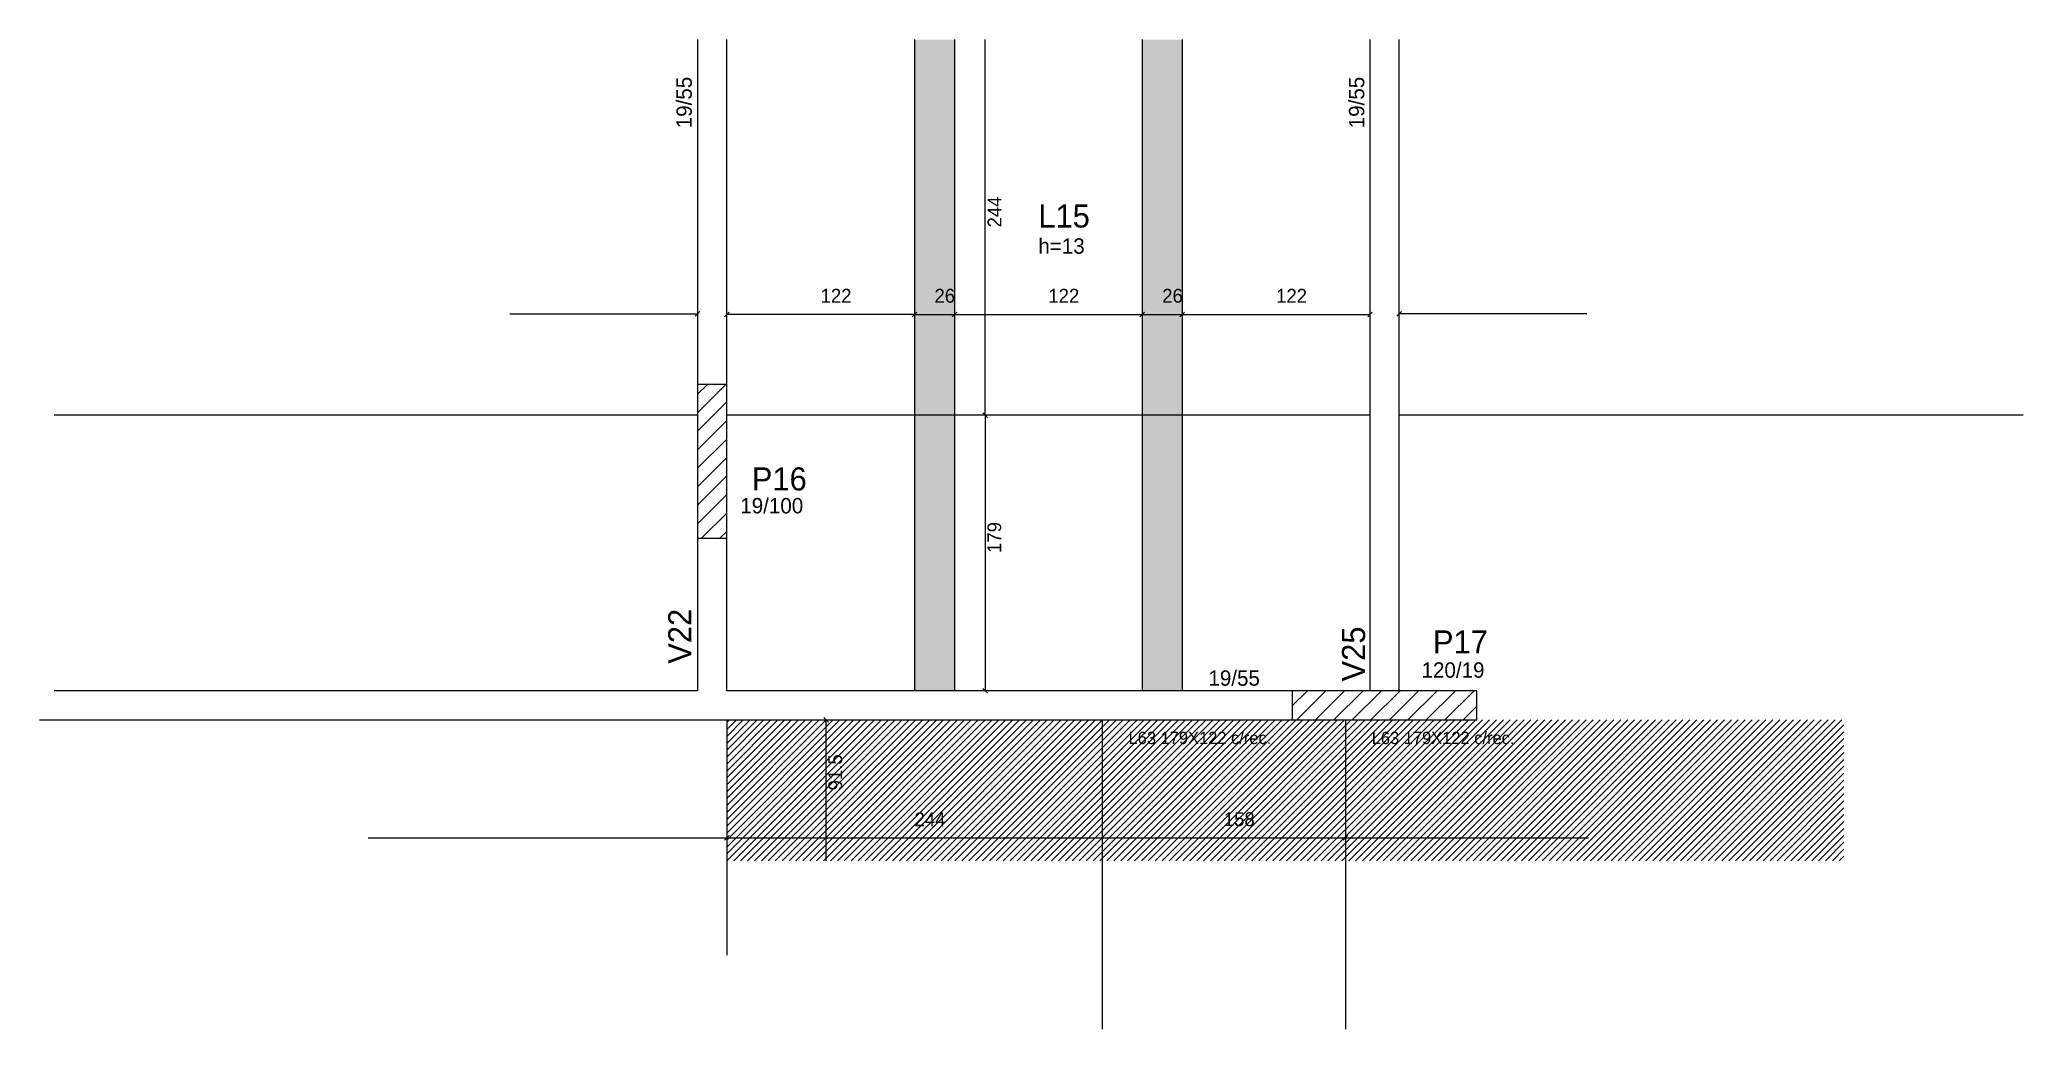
# Model space of a CAD drawing. Header units: metres. Extents: x 5810 to 7099, y 2079 to 2722.
import ezdxf

# ---------------------------------------------------------------- set-up
doc = ezdxf.new("R2010")
doc.units = ezdxf.units.M
for name, color, linetype in [('3', 7, 'Continuous'), ('4', 7, 'Continuous'), ('7', 7, 'Continuous'), ('AUX00', 7, 'Continuous'), ('Hachura', 7, 'Continuous'), ('Painéis', 7, 'Continuous'), ('REAPROVEITAMENTO', 7, 'Continuous')]:
    doc.layers.add(name, color=color, linetype=linetype)

msp = doc.modelspace()

# ---------------------------------------------------------------- hatches: boundary and pattern name
at = {"layer": 'Hachura'}
h = msp.add_hatch(color=7, dxfattribs=at)
h.dxf.hatch_style = 1
h.paths.add_polyline_path([(6378.5, 2299), (6404.5, 2299), (6404.5, 2722), (6378.5, 2722), (6378.5, 2299)])
h = msp.add_hatch(color=7, dxfattribs=at)
h.dxf.hatch_style = 1
h.paths.add_polyline_path([(6526.5, 2299), (6552.5, 2299), (6552.5, 2722), (6526.5, 2722), (6526.5, 2299)])
at = {"layer": 'REAPROVEITAMENTO'}
h = msp.add_hatch(dxfattribs=at)
h.set_pattern_fill('ANSI31')
h.paths.add_polyline_path([(6982.5, 2188.5), (6982.5, 2280), (6256.5, 2280), (6256.5, 2188.5), (6982.5, 2188.5)])

# ---------------------------------------------------------------- linework, layer by layer
at = {"layer": '3', "color": 3, "lineweight": 25}
for p, q in [((6237.5, 2479.6), (6255.9, 2498)), ((6237.5, 2491.6), (6243.9, 2498)), ((6237.5, 2467.6), (6256.5, 2486.6)), ((6237.5, 2455.5), (6256.5, 2474.5)), ((6237.5, 2443.5), (6256.5, 2462.5)), ((6237.5, 2431.5), (6256.5, 2450.5)), ((6237.5, 2419.5), (6256.5, 2438.5)), ((6237.5, 2407.5), (6256.5, 2426.5)), ((6240.1, 2398), (6256.5, 2414.4)), ((6252.1, 2398), (6256.5, 2402.4)), ((6624, 2289.1), (6633.9, 2299)), ((6626.9, 2280), (6645.9, 2299)), ((6639, 2280), (6658, 2299)), ((6651, 2280), (6670, 2299)), ((6663, 2280), (6682, 2299)), ((6675, 2280), (6694, 2299)), ((6687.1, 2280), (6706.1, 2299)), ((6699.1, 2280), (6718.1, 2299)), ((6711.1, 2280), (6730.1, 2299)), ((6723.1, 2280), (6742.1, 2299)), ((6735.1, 2280), (6744, 2288.9))]:
    msp.add_line(p, q, dxfattribs=at)
for points in [[(6237.5, 2722), (6237.5, 2498)], [(6256.5, 2498), (6256.5, 2722)], [(6674.5, 2722), (6674.5, 2299)], [(6693.5, 2299), (6693.5, 2722)], [(6237.5, 2398), (6237.5, 2299)], [(6256.5, 2299), (6256.5, 2398)], [(6237.5, 2299), (5819.5, 2299)], [(6624, 2299), (6256.5, 2299)], [(5810, 2280), (6247, 2280)], [(6247, 2280), (6624, 2280)]]:
    msp.add_lwpolyline(points, dxfattribs=at)
at = {"layer": '7', "color": 7, "lineweight": 25}
for points in [[(6237.5, 2398), (6256.5, 2398), (6256.5, 2498), (6237.5, 2498), (6237.5, 2398)], [(6624, 2280), (6744, 2280), (6744, 2299), (6624, 2299), (6624, 2280)]]:
    msp.add_lwpolyline(points, dxfattribs=at)
at = {"layer": 'Painéis', "color": 200, "lineweight": 25}
for p, q in [((6378.5, 2722), (6378.5, 2299)), ((6404.5, 2722), (6404.5, 2299)), ((6526.5, 2722), (6526.5, 2299)), ((6552.5, 2722), (6552.5, 2299)), ((6237.5, 2478), (5819.5, 2478)), ((6674.5, 2478), (6256.5, 2478)), ((7099, 2478), (6693.5, 2478)), ((6256.5, 2280), (6256.5, 2127.1)), ((6500.5, 2280), (6500.5, 2079)), ((6658.5, 2280), (6658.5, 2079))]:
    msp.add_line(p, q, dxfattribs=at)
at = {"layer": 'Painéis', "color": 4, "lineweight": 25}
for p, q in [((6424.5, 2478), (6424.5, 2722)), ((6115.5, 2543.8), (6237.5, 2543.8)), ((6378.5, 2543.5), (6256.5, 2543.5)), ((6378.5, 2543.5), (6404.5, 2543.5)), ((6404.5, 2543.5), (6526.5, 2543.5)), ((6526.5, 2543.5), (6552.5, 2543.5)), ((6552.5, 2543.5), (6674.5, 2543.5)), ((6815.5, 2543.8), (6693.5, 2543.8)), ((6424.5, 2478), (6424.5, 2299)), ((6321.1, 2188.5), (6321.1, 2280)), ((6023.5, 2203.4), (6256.5, 2203.4)), ((6256.5, 2203.4), (6500.5, 2203.4)), ((6500.5, 2203.4), (6658.5, 2203.4)), ((6658.5, 2203.4), (6816.5, 2203.4))]:
    msp.add_line(p, q, dxfattribs=at)
at = {"layer": 'Painéis', "color": 0, "lineweight": 25}
for p, q in [((6236, 2542.3), (6239, 2545.3)), ((6258, 2545), (6255, 2542)), ((6380, 2545), (6377, 2542)), ((6377, 2542), (6380, 2545)), ((6406, 2545), (6403, 2542)), ((6403, 2542), (6406, 2545)), ((6525, 2542), (6528, 2545)), ((6528, 2545), (6525, 2542)), ((6551, 2542), (6554, 2545)), ((6554, 2545), (6551, 2542)), ((6673, 2542), (6676, 2545)), ((6695, 2545.3), (6692, 2542.3)), ((6423, 2479.5), (6426, 2476.5)), ((6426, 2476.5), (6423, 2479.5)), ((6423, 2300.5), (6426, 2297.5)), ((6322.6, 2278.5), (6319.6, 2281.5)), ((6255, 2201.9), (6258, 2204.9)), ((6258, 2204.9), (6255, 2201.9)), ((6499, 2201.9), (6502, 2204.9)), ((6502, 2204.9), (6499, 2201.9)), ((6657, 2201.9), (6660, 2204.9)), ((6660, 2204.9), (6657, 2201.9))]:
    msp.add_line(p, q, dxfattribs=at)

# ---------------------------------------------------------------- texts
at = {"layer": '3', "color": 3, "lineweight": 25}
for p in [(6233.8, 2664.4), (6670.8, 2664.4)]:
    msp.add_text('19/55', height=10, rotation=90, dxfattribs=at).set_placement(p)
for s, p in [('h=13', (6459, 2582.9)), ('19/100', (6265.3, 2414.2)), ('19/55', (6569.5, 2302.2)), ('120/19', (6708, 2307.4))]:
    msp.add_text(s, height=10, dxfattribs=at).set_placement(p)
at = {"layer": '4', "color": 4, "lineweight": 25}
for s, p in [('L15', (6459, 2599.9)), ('P16', (6272.8, 2429.1)), ('P17', (6715.4, 2323.2))]:
    msp.add_text(s, height=15, dxfattribs=at).set_placement(p)
for s, p in [('V22', (6233.5, 2316.5)), ('V25', (6671.3, 2305))]:
    msp.add_text(s, height=15, rotation=90, dxfattribs=at).set_placement(p)
at = {"layer": 'AUX00', "color": 7, "lineweight": 25}
for p in [(6517.6, 2264.3), (6675.6, 2264.3)]:
    msp.add_text('L63^J179X122^Jc/rec.', height=8, dxfattribs=at).set_placement(p)
at = {"layer": 'Painéis', "color": 240, "lineweight": 25}
for s, p in [('244', (6435, 2600)), ('179', (6434.9, 2388.5)), ('91.5', (6331.5, 2234.2))]:
    msp.add_text(s, height=9, rotation=90, dxfattribs=at).set_placement(p)
for s, p in [('122', (6317.5, 2551.1)), ('26', (6391.5, 2551.1)), ('122', (6465.5, 2551.1)), ('26', (6539.5, 2551.1)), ('122', (6613.5, 2551.1)), ('244', (6378.5, 2210.9)), ('158', (6579.5, 2211))]:
    msp.add_text(s, height=9, dxfattribs=at).set_placement(p)

doc.saveas('drawing.dxf')
